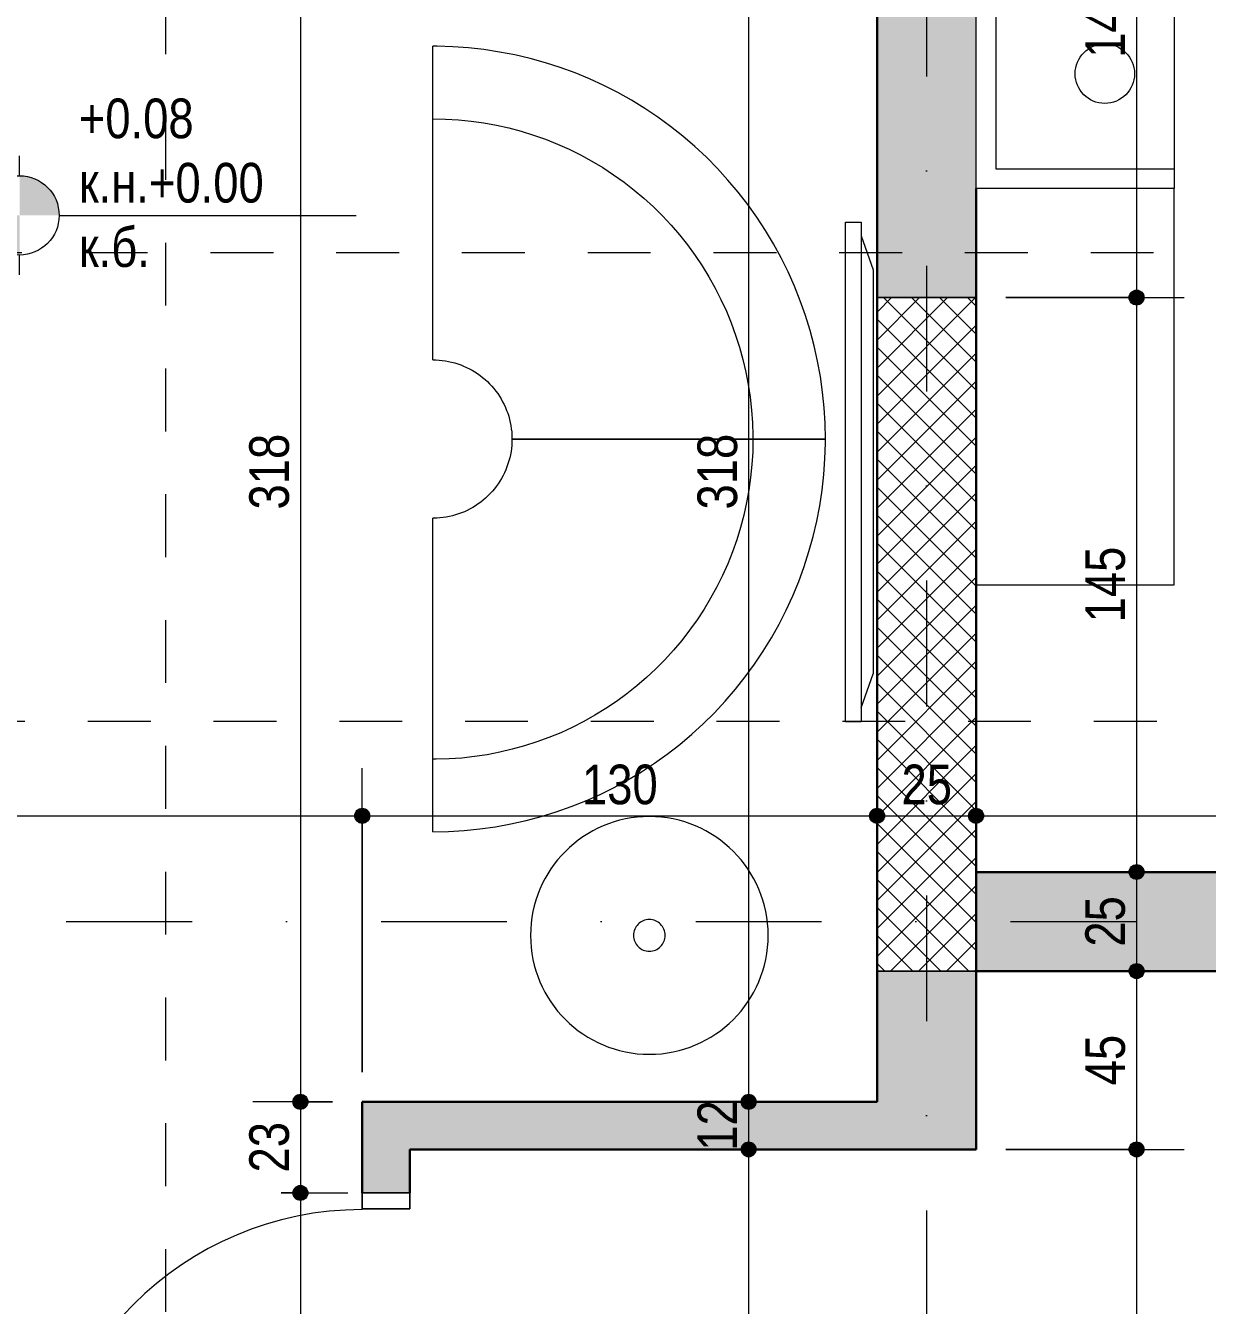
# Model space of a CAD drawing. Header units: centimetres. Extents: x -78 to 2022, y -1469 to 375.
# Drawn here: x 469.1 to 767.5, y -831 to -508 of the extents above; entities that cross this region are included whole.
import ezdxf

# ---------------------------------------------------------------- set-up
doc = ezdxf.new("R2010")
doc.units = ezdxf.units.CM
doc.linetypes.add('Dash', pattern=[31.75, 15.875, -15.875])
doc.linetypes.add('Dash dot', pattern=[79.375, 31.75, -23.8125, 0, -23.8125])
for name, color, linetype, lineweight in [('A-ANNO-DIMS', 7, 'Continuous', 9), ('A-ANNO-DIMS-50', 7, 'Continuous', 9), ('A-ANNO-NOTE', 7, 'Continuous', 9), ('A-DOOR', 7, 'Continuous', 9), ('A-DOOR-FRAM', 7, 'Continuous', 15), ('A-WALL', 7, 'Continuous', 9), ('A-WALL-PATT', 7, 'Continuous', 9), ('E-ELEC-EQPM', 7, 'Continuous', 9), ('G-ANNO-DIMS', 7, 'Continuous', 9), ('G-ANNO-SYMB', 7, 'Continuous', 9), ('I-FURN', 7, 'Continuous', 9), ('S-COLS', 7, 'Continuous', 9), ('S-GRID', 7, 'Continuous', 9)]:
    doc.layers.add(name, color=color, linetype=linetype, lineweight=lineweight)
doc.styles.add('Arial Narrow_3', font='ARIALN.TTF', dxfattribs={"height": 10})
doc.dimstyles.new('TEC_DIM', dxfattribs={"dimscale": 30.48, "dimtxt": 10.23431, "dimasz": 0.492126, "dimexe": 0.393701, "dimexo": 0.246063, "dimgap": 0, "dimtad": 1, "dimdec": 0, "dimzin": 0, "dimdsep": 46, "dimtxsty": 'Arial Narrow_3', "dimblk1": 'DOTSMALL', "dimblk2": 'DOTSMALL', "dimsah": 1, "dimcen": 0.09, "dimazin": 0, "dimtfac": 1, "dimtdec": 4, "dimtix": 1, "dimtmove": 0, "dimatfit": 3, "dimfxl": 0, "dimtvp": 1, "dimtolj": 1, "dimtzin": 0, "dimarcsym": 0})
doc.dimstyles.new('TEC_DIM_3', dxfattribs={"dimscale": 30.48, "dimtxt": 10.23431, "dimasz": 0.492126, "dimexe": 0.393701, "dimexo": 0.246063, "dimgap": 0, "dimtad": 1, "dimdec": 0, "dimzin": 0, "dimdsep": 46, "dimtxsty": 'Arial Narrow_3', "dimblk1": 'DOTSMALL', "dimblk2": 'DOTSMALL', "dimsah": 1, "dimcen": 0.09, "dimazin": 0, "dimtfac": 1, "dimtdec": 4, "dimtix": 1, "dimtmove": 0, "dimatfit": 3, "dimfxl": 0, "dimtvp": 1, "dimtolj": 1, "dimtzin": 0, "dimarcsym": 0})

# ---------------------------------------------------------------- blocks, each defined once
blk = doc.blocks.new('ШКАФ - ШКАФ-V1-НИВО 0')
at = {"layer": 'I-FURN'}
for p, q in [((50, 0), (-50, 0)), ((50, -50), (50, 0))]:
    blk.add_line(p, q, dxfattribs=at)
blk = doc.blocks.new('Fireplace - Type 1-2346596-НИВО 0')
at = {"layer": 'E-ELEC-EQPM'}
for p, q in [((-56.32, 62.5), (73.68, 62.5)), ((-56.32, 12.5), (-56.32, 62.5)), ((-51.32, 62.5), (-51.32, 17.5)), ((2.84, 62.5), (3.76, 63.42)), ((3.76, 62.72), (3.54, 62.5)), ((3.76, 63.42), (20.76, 63.42)), ((20.76, 62.72), (3.76, 62.72)), ((20.76, 63.42), (21.69, 62.5)), ((20.99, 62.5), (20.76, 62.72)), ((68.68, 17.5), (68.68, 62.5)), ((73.68, 62.5), (73.68, 12.5)), ((-51.32, 17.5), (68.68, 17.5)), ((73.68, 12.5), (-56.32, 12.5))]:
    blk.add_line(p, q, dxfattribs=at)
for centre, radius in [((8.68, 45), 10), ((-27.32, 45), 7.5), ((44.68, 45), 7.5), ((8.68, 45), 6.5)]:
    blk.add_circle(centre, radius, dxfattribs=at)
blk = doc.blocks.new('TV - 55 Zoll Wandmontage-2242996-НИВО 0')
at = {"layer": 'E-ELEC-EQPM'}
for p, q in [((-59.57, 7), (-51, 10)), ((-51, 10), (51, 10)), ((59.57, 7), (51, 10)), ((-63, 7), (63, 7)), ((-63, 3), (-63, 7)), ((63, 3), (63, 7)), ((63, 3), (-63, 3))]:
    blk.add_line(p, q, dxfattribs=at)
blk = doc.blocks.new('TEC_DOOR-INT - 90x200-2358335-НИВО 0')
at = {"layer": 'A-DOOR', "lineweight": 15}
for p, q in [((37, -6), (40.8, -6)), ((37, -87.6), (37, -6)), ((37, -6), (37, -87.6)), ((40.8, -6), (37, -6)), ((40.8, -6), (40.8, -87.6)), ((40.8, -87.6), (40.8, -6)), ((40.8, -87.6), (37, -87.6)), ((37, -87.6), (40.8, -87.6))]:
    blk.add_line(p, q, dxfattribs=at)
at = {"layer": 'A-DOOR'}
blk.add_arc((40.8, -6), 81.6, 180, 270, dxfattribs=at)
at = {"layer": 'A-DOOR-FRAM'}
for p, q in [((-45, -6), (-45, 6)), ((-45, 6), (-41, 6)), ((-41, 6), (-45, 6)), ((-45, 6), (-45, -6)), ((-41, 6), (-41, -6)), ((-41, -6), (-41, 6)), ((41, 6), (45, 6)), ((41, -6), (41, 6)), ((41, -6), (41, 6)), ((41, 6), (45, 6)), ((45, 6), (45, -6)), ((45, 6), (45, -6)), ((-41, -6), (-45, -6)), ((-45, -6), (-41, -6)), ((45, -6), (41, -6)), ((45, -6), (41, -6))]:
    blk.add_line(p, q, dxfattribs=at)
blk = doc.blocks.new('Sofa-19 Modul Innenbogen - Typ1-2317734-НИВО 0')
at = {"layer": 'I-FURN'}
for p, q in [((26.1, 83.53), (26.1, 81.99)), ((26.1, 81.99), (26.1, 81.21)), ((26.1, 81.21), (26.1, 77.72)), ((26.1, 77.72), (26.1, 65.56)), ((26.1, 65.56), (26.1, 65.28)), ((26.1, 65.29), (26.1, 62.28)), ((26.1, 62.28), (26.1, 7.58)), ((26.1, 7.58), (26.1, 4.4)), ((-71.49, -15.6), (-73.03, -15.6)), ((-70.71, -15.6), (-71.49, -15.6)), ((-67.22, -15.6), (-70.71, -15.6)), ((-55.06, -15.6), (-67.22, -15.6)), ((-54.78, -15.6), (-55.06, -15.6)), ((-51.78, -15.6), (-54.79, -15.6)), ((2.92, -15.6), (-51.78, -15.6)), ((6.1, -15.6), (2.92, -15.6))]:
    blk.add_line(p, q, dxfattribs=at)
at = {"layer": 'I-FURN', "flags": 128}
for points in [[(26.1, 83.54), (22.13, 83.46), (18.18, 83.22), (14.23, 82.82), (10.3, 82.27), (6.4, 81.56), (2.53, 80.69), (-1.3, 79.67), (-5.09, 78.5), (-8.82, 77.18), (-12.51, 75.71), (-16.13, 74.09), (-19.68, 72.33), (-23.16, 70.43), (-26.56, 68.39), (-29.88, 66.22), (-33.1, 63.92), (-36.24, 61.49), (-39.27, 58.93), (-42.2, 56.26), (-45.02, 53.47), (-47.72, 50.57), (-50.31, 47.57), (-52.77, 44.46), (-55.11, 41.26), (-57.32, 37.96), (-59.4, 34.59), (-61.33, 31.13), (-63.13, 27.59), (-64.79, 23.99), (-66.3, 20.32), (-67.66, 16.6), (-68.87, 12.83), (-69.93, 9), (-70.84, 5.14), (-71.59, 1.25), (-72.19, -2.67), (-72.63, -6.61), (-72.91, -10.56), (-73.03, -14.53), (-73.04, -15.6)], [(-54.74, -15.6), (-54.68, -12.36), (-54.49, -9.14), (-54.16, -5.92), (-53.71, -2.72), (-53.13, 0.46), (-52.43, 3.62), (-51.6, 6.74), (-50.64, 9.83), (-49.56, 12.88), (-48.36, 15.88), (-47.04, 18.84), (-45.61, 21.73), (-44.06, 24.57), (-42.4, 27.34), (-40.62, 30.05), (-38.75, 32.68), (-36.76, 35.24), (-34.68, 37.71), (-32.5, 40.1), (-30.23, 42.4), (-27.86, 44.6), (-25.41, 46.71), (-22.88, 48.72), (-20.27, 50.63), (-17.58, 52.43), (-14.83, 54.12), (-12.01, 55.7), (-9.12, 57.17), (-6.19, 58.52), (-3.2, 59.75), (-0.16, 60.86), (2.92, 61.85), (6.03, 62.72), (9.18, 63.46), (12.36, 64.07), (15.55, 64.55), (18.77, 64.91), (21.99, 65.14), (25.22, 65.24), (26.1, 65.24)], [(6.1, -15.6), (6.11, -14.8), (6.16, -14), (6.24, -13.2), (6.35, -12.41), (6.5, -11.62), (6.67, -10.84), (6.88, -10.07), (7.11, -9.31), (7.38, -8.55), (7.68, -7.81), (8, -7.08), (8.36, -6.36), (8.74, -5.66), (9.15, -4.97), (9.59, -4.3), (10.06, -3.65), (10.55, -3.02), (11.06, -2.41), (11.6, -1.82), (12.16, -1.25), (12.75, -0.7), (13.35, -0.18), (13.98, 0.31), (14.63, 0.79), (15.29, 1.23), (15.97, 1.65), (16.67, 2.04), (17.38, 2.4), (18.11, 2.74), (18.85, 3.04), (19.6, 3.32), (20.36, 3.56), (21.13, 3.78), (21.91, 3.96), (22.7, 4.11), (23.49, 4.23), (24.28, 4.32), (25.08, 4.38), (25.88, 4.4), (26.1, 4.4)]]:
    blk.add_lwpolyline(points, dxfattribs=at)
blk = doc.blocks.new('Sofa-19 Modul Innenbogen - Typ1-1674359-НИВО 0')
at = {"layer": 'I-FURN'}
for p, q in [((-73.03, 15.6), (-71.49, 15.6)), ((-71.49, 15.6), (-70.71, 15.6)), ((-70.71, 15.6), (-67.22, 15.6)), ((-67.22, 15.6), (-55.06, 15.6)), ((-55.06, 15.6), (-54.78, 15.6)), ((-54.79, 15.6), (-51.78, 15.6)), ((-51.78, 15.6), (2.92, 15.6)), ((2.92, 15.6), (6.1, 15.6)), ((26.1, -4.4), (26.1, -7.58)), ((26.1, -7.58), (26.1, -62.28)), ((26.1, -62.28), (26.1, -65.29)), ((26.1, -65.28), (26.1, -65.56)), ((26.1, -65.56), (26.1, -77.72)), ((26.1, -77.72), (26.1, -81.21)), ((26.1, -81.21), (26.1, -81.99)), ((26.1, -81.99), (26.1, -83.53))]:
    blk.add_line(p, q, dxfattribs=at)
at = {"layer": 'I-FURN', "flags": 128}
for points in [[(-73.04, 15.6), (-72.96, 11.63), (-72.72, 7.68), (-72.32, 3.73), (-71.77, -0.2), (-71.06, -4.1), (-70.19, -7.97), (-69.17, -11.8), (-68, -15.59), (-66.68, -19.32), (-65.21, -23.01), (-63.59, -26.63), (-61.83, -30.18), (-59.93, -33.66), (-57.89, -37.06), (-55.72, -40.38), (-53.42, -43.6), (-50.99, -46.74), (-48.43, -49.77), (-45.76, -52.7), (-42.97, -55.52), (-40.07, -58.22), (-37.07, -60.81), (-33.96, -63.27), (-30.76, -65.61), (-27.46, -67.82), (-24.09, -69.9), (-20.63, -71.83), (-17.09, -73.63), (-13.49, -75.29), (-9.82, -76.8), (-6.1, -78.16), (-2.33, -79.37), (1.5, -80.43), (5.36, -81.34), (9.25, -82.09), (13.17, -82.69), (17.11, -83.13), (21.06, -83.41), (25.03, -83.53), (26.1, -83.54)], [(26.1, -65.24), (22.86, -65.18), (19.64, -64.99), (16.42, -64.66), (13.22, -64.21), (10.04, -63.63), (6.88, -62.93), (3.76, -62.1), (0.67, -61.14), (-2.38, -60.06), (-5.38, -58.86), (-8.34, -57.54), (-11.23, -56.11), (-14.07, -54.56), (-16.84, -52.9), (-19.55, -51.12), (-22.18, -49.25), (-24.74, -47.26), (-27.21, -45.18), (-29.6, -43), (-31.9, -40.73), (-34.1, -38.36), (-36.21, -35.91), (-38.22, -33.38), (-40.13, -30.77), (-41.93, -28.08), (-43.62, -25.33), (-45.2, -22.51), (-46.67, -19.62), (-48.02, -16.69), (-49.25, -13.7), (-50.36, -10.66), (-51.35, -7.58), (-52.22, -4.47), (-52.96, -1.32), (-53.57, 1.86), (-54.05, 5.05), (-54.41, 8.27), (-54.64, 11.49), (-54.74, 14.72), (-54.74, 15.6)], [(26.1, -4.4), (25.3, -4.39), (24.5, -4.34), (23.7, -4.26), (22.91, -4.15), (22.12, -4), (21.34, -3.83), (20.57, -3.62), (19.81, -3.39), (19.05, -3.12), (18.31, -2.82), (17.58, -2.5), (16.86, -2.14), (16.16, -1.76), (15.47, -1.35), (14.8, -0.91), (14.15, -0.44), (13.52, 0.05), (12.91, 0.56), (12.32, 1.1), (11.75, 1.66), (11.2, 2.25), (10.68, 2.85), (10.19, 3.48), (9.71, 4.13), (9.27, 4.79), (8.85, 5.47), (8.46, 6.17), (8.1, 6.88), (7.76, 7.61), (7.46, 8.35), (7.18, 9.1), (6.94, 9.86), (6.72, 10.63), (6.54, 11.41), (6.39, 12.2), (6.27, 12.99), (6.18, 13.78), (6.12, 14.58), (6.1, 15.38), (6.1, 15.6)]]:
    blk.add_lwpolyline(points, dxfattribs=at)
blk = doc.blocks.new('Furniture_Table_Cafe - Furniture_Table_Cafe-1825741-НИВО 0')
at = {"layer": 'I-FURN'}
for start, end in [(360, 180), (0, 180), (180, 360), (180, 360)]:
    blk.add_arc((0, 0), 30, start, end, dxfattribs=at)
at = {"layer": 'I-FURN', "linetype": 'Dash'}
for start, end in [(0, 180), (180, 0)]:
    blk.add_arc((0, 0), 4, start, end, dxfattribs=at)
blk = doc.blocks.new('Spot Elevations - PLAN - PROJECT-149572-НИВО 0')
at = {"layer": 'A-ANNO-NOTE'}
h = blk.add_hatch(color=256, dxfattribs=at)
edge = h.paths.add_edge_path()
edge.add_line((0, 0), (0, 0.2))
edge.add_arc((0, 0), 0.2, 0, 90, ccw=False)
edge.add_line((0.2, 0), (0, 0))
h = blk.add_hatch(color=256, dxfattribs=at)
edge = h.paths.add_edge_path()
edge.add_line((0, 0), (0, -0.2))
edge.add_arc((0, 0), 0.2, 180, 270, ccw=False)
edge.add_line((-0.2, 0), (0, 0))
for p, q in [((0, 0.2), (0, 0.3)), ((-0.2, 0), (-0.3, 0)), ((0.2, 0), (1.7, 0)), ((0, -0.3), (0, -0.2))]:
    blk.add_line(p, q, dxfattribs=at)
blk.add_circle((0, 0), 0.2, dxfattribs=at)
blk = doc.blocks.new('DIMBLOCK34-НИВО 0')
at = {"layer": 'A-ANNO-DIMS-50', "transparency": 16777216}
h = blk.add_hatch(color=256, dxfattribs=at)
edge = h.paths.add_edge_path()
edge.add_arc((204.14, -1378.77), 1.88, 0, 360)
h = blk.add_hatch(color=256, dxfattribs=at)
edge = h.paths.add_edge_path()
edge.add_arc((1799.14, -1378.77), 1.88, 0, 360)
for p, q in [((1799.14, -769.09), (1799.14, -1390.77)), ((1799.14, -1378.77), (1799.14, -769.09)), ((204.14, -1264.09), (204.14, -1390.77)), ((204.14, -1378.77), (204.14, -1264.09)), ((204.14, -1378.77), (1799.14, -1378.77))]:
    blk.add_line(p, q, dxfattribs=at)
for centre in [(204.14, -1378.77), (1799.14, -1378.77)]:
    blk.add_circle(centre, 1.88, dxfattribs=at)
at = {"layer": 'A-ANNO-DIMS-50', "color": 0, "transparency": 16777216, "insert": (988.97, -1365.85), "char_height": 10, "width": 30.4105, "attachment_point": 1, "line_spacing_factor": 0.974696, "style": 'Arial Narrow_3'}
blk.add_mtext('1595', dxfattribs=at)
blk = doc.blocks.new('_DotSmall')
at = {"color": 0, "linetype": 'ByBlock', "const_width": 0.5}
blk.add_lwpolyline([(-0.0625, 0, 1), (0.0625, 0, 1)], format="xyb", close=True, dxfattribs=at)
blk = doc.blocks.new('DIMBLOCK103-НИВО 0')
at = {"layer": 'A-ANNO-DIMS-50', "transparency": 16777216}
h = blk.add_hatch(color=256, dxfattribs=at)
edge = h.paths.add_edge_path()
edge.add_arc((651.71, -461.59), 1.88, 0, 360)
h = blk.add_hatch(color=256, dxfattribs=at)
edge = h.paths.add_edge_path()
edge.add_arc((651.71, -779.59), 1.88, 0, 360)
for p, q in [((661.64, -461.59), (639.71, -461.59)), ((651.71, -461.59), (651.71, -779.59)), ((651.71, -461.59), (661.64, -461.59)), ((646.86, -779.59), (663.71, -779.59)), ((651.71, -779.59), (646.86, -779.59))]:
    blk.add_line(p, q, dxfattribs=at)
for centre in [(651.71, -461.59), (651.71, -779.59)]:
    blk.add_circle(centre, 1.88, dxfattribs=at)
at = {"layer": 'A-ANNO-DIMS-50', "color": 0, "transparency": 16777216, "insert": (638.79, -630.09), "char_height": 10, "width": 22.8079, "attachment_point": 1, "rotation": 90, "line_spacing_factor": 0.974696, "style": 'Arial Narrow_3'}
blk.add_mtext('318', dxfattribs=at)
blk = doc.blocks.new('DIMBLOCK104-НИВО 0')
at = {"layer": 'A-ANNO-DIMS-50', "transparency": 16777216}
h = blk.add_hatch(color=256, dxfattribs=at)
edge = h.paths.add_edge_path()
edge.add_arc((651.71, -779.59), 1.88, 0, 360)
h = blk.add_hatch(color=256, dxfattribs=at)
edge = h.paths.add_edge_path()
edge.add_arc((651.71, -791.59), 1.88, 0, 360)
for p, q in [((646.86, -779.59), (663.71, -779.59)), ((651.71, -779.59), (646.86, -779.59)), ((651.71, -779.59), (651.71, -791.59)), ((646.86, -791.59), (663.71, -791.59)), ((651.71, -791.59), (646.86, -791.59))]:
    blk.add_line(p, q, dxfattribs=at)
for centre in [(651.71, -779.59), (651.71, -791.59)]:
    blk.add_circle(centre, 1.88, dxfattribs=at)
at = {"layer": 'A-ANNO-DIMS-50', "color": 0, "transparency": 16777216, "insert": (638.79, -791.92), "char_height": 10, "width": 15.2053, "attachment_point": 1, "rotation": 90, "line_spacing_factor": 0.974696, "style": 'Arial Narrow_3'}
blk.add_mtext('12', dxfattribs=at)
blk = doc.blocks.new('DIMBLOCK105-НИВО 0')
at = {"layer": 'A-ANNO-DIMS-50', "transparency": 16777216}
h = blk.add_hatch(color=256, dxfattribs=at)
edge = h.paths.add_edge_path()
edge.add_arc((651.71, -791.59), 1.88, 0, 360)
h = blk.add_hatch(color=256, dxfattribs=at)
edge = h.paths.add_edge_path()
edge.add_arc((651.71, -901.59), 1.88, 0, 360)
for p, q in [((646.86, -791.59), (663.71, -791.59)), ((651.71, -791.59), (646.86, -791.59)), ((651.71, -791.59), (651.71, -901.59)), ((646.86, -901.59), (663.71, -901.59)), ((651.71, -901.59), (646.86, -901.59))]:
    blk.add_line(p, q, dxfattribs=at)
for centre in [(651.71, -791.59), (651.71, -901.59)]:
    blk.add_circle(centre, 1.88, dxfattribs=at)
at = {"layer": 'A-ANNO-DIMS-50', "color": 0, "transparency": 16777216, "insert": (638.79, -856.09), "char_height": 10, "width": 22.8079, "attachment_point": 1, "rotation": 90, "line_spacing_factor": 0.974696, "style": 'Arial Narrow_3'}
blk.add_mtext('110', dxfattribs=at)
blk = doc.blocks.new('DIMBLOCK114-НИВО 0')
at = {"layer": 'A-ANNO-DIMS-50', "transparency": 16777216}
h = blk.add_hatch(color=256, dxfattribs=at)
edge = h.paths.add_edge_path()
edge.add_arc((538.55, -461.59), 1.88, 0, 360)
h = blk.add_hatch(color=256, dxfattribs=at)
edge = h.paths.add_edge_path()
edge.add_arc((538.55, -779.59), 1.88, 0, 360)
for p, q in [((533.7, -461.59), (550.55, -461.59)), ((538.55, -461.59), (533.7, -461.59)), ((538.55, -461.59), (538.55, -779.59)), ((546.64, -779.59), (526.55, -779.59)), ((538.55, -779.59), (546.64, -779.59))]:
    blk.add_line(p, q, dxfattribs=at)
for centre in [(538.55, -461.59), (538.55, -779.59)]:
    blk.add_circle(centre, 1.88, dxfattribs=at)
at = {"layer": 'A-ANNO-DIMS-50', "color": 0, "transparency": 16777216, "insert": (525.63, -630.09), "char_height": 10, "width": 22.8079, "attachment_point": 1, "rotation": 90, "line_spacing_factor": 0.974696, "style": 'Arial Narrow_3'}
blk.add_mtext('318', dxfattribs=at)
blk = doc.blocks.new('DIMBLOCK115-НИВО 0')
at = {"layer": 'A-ANNO-DIMS-50', "transparency": 16777216}
h = blk.add_hatch(color=256, dxfattribs=at)
edge = h.paths.add_edge_path()
edge.add_arc((538.55, -779.59), 1.88, 0, 360)
h = blk.add_hatch(color=256, dxfattribs=at)
edge = h.paths.add_edge_path()
edge.add_arc((538.55, -802.59), 1.88, 0, 360)
for p, q in [((546.64, -779.59), (526.55, -779.59)), ((538.55, -779.59), (538.55, -802.59)), ((538.55, -779.59), (546.64, -779.59)), ((533.7, -802.59), (550.55, -802.59)), ((538.55, -802.59), (533.7, -802.59))]:
    blk.add_line(p, q, dxfattribs=at)
for centre in [(538.55, -779.59), (538.55, -802.59)]:
    blk.add_circle(centre, 1.88, dxfattribs=at)
at = {"layer": 'A-ANNO-DIMS-50', "color": 0, "transparency": 16777216, "insert": (525.63, -797.42), "char_height": 10, "width": 15.2053, "attachment_point": 1, "rotation": 90, "line_spacing_factor": 0.974696, "style": 'Arial Narrow_3'}
blk.add_mtext('23', dxfattribs=at)
blk = doc.blocks.new('DIMBLOCK116-НИВО 0')
at = {"layer": 'A-ANNO-DIMS-50', "transparency": 16777216}
h = blk.add_hatch(color=256, dxfattribs=at)
edge = h.paths.add_edge_path()
edge.add_arc((538.55, -802.59), 1.88, 0, 360)
h = blk.add_hatch(color=256, dxfattribs=at)
edge = h.paths.add_edge_path()
edge.add_arc((538.55, -892.59), 1.88, 0, 360)
for p, q in [((533.7, -802.59), (550.55, -802.59)), ((538.55, -802.59), (533.7, -802.59)), ((538.55, -802.59), (538.55, -892.59)), ((533.7, -892.59), (550.55, -892.59)), ((538.55, -892.59), (533.7, -892.59))]:
    blk.add_line(p, q, dxfattribs=at)
for centre in [(538.55, -802.59), (538.55, -892.59)]:
    blk.add_circle(centre, 1.88, dxfattribs=at)
at = {"layer": 'A-ANNO-DIMS-50', "color": 0, "transparency": 16777216, "insert": (525.63, -853.92), "char_height": 10, "width": 15.2053, "attachment_point": 1, "rotation": 90, "line_spacing_factor": 0.974696, "style": 'Arial Narrow_3'}
blk.add_mtext('90', dxfattribs=at)
blk = doc.blocks.new('DIMBLOCK223-НИВО 0')
at = {"layer": 'A-ANNO-DIMS-50', "transparency": 16777216}
h = blk.add_hatch(color=256, dxfattribs=at)
edge = h.paths.add_edge_path()
edge.add_arc((749.65, -436.59), 1.88, 0, 360)
h = blk.add_hatch(color=256, dxfattribs=at)
edge = h.paths.add_edge_path()
edge.add_arc((749.65, -576.59), 1.88, 0, 360)
for p, q in [((716.64, -436.59), (761.65, -436.59)), ((749.65, -436.59), (716.64, -436.59)), ((749.65, -436.59), (749.65, -576.59)), ((716.64, -576.59), (761.65, -576.59)), ((749.65, -576.59), (716.64, -576.59))]:
    blk.add_line(p, q, dxfattribs=at)
for centre in [(749.65, -436.59), (749.65, -576.59)]:
    blk.add_circle(centre, 1.88, dxfattribs=at)
at = {"layer": 'A-ANNO-DIMS-50', "color": 0, "transparency": 16777216, "insert": (736.72, -516.09), "char_height": 10, "width": 22.8079, "attachment_point": 1, "rotation": 90, "line_spacing_factor": 0.974696, "style": 'Arial Narrow_3'}
blk.add_mtext('140', dxfattribs=at)
blk = doc.blocks.new('DIMBLOCK224-НИВО 0')
at = {"layer": 'A-ANNO-DIMS-50', "transparency": 16777216}
h = blk.add_hatch(color=256, dxfattribs=at)
edge = h.paths.add_edge_path()
edge.add_arc((749.65, -576.59), 1.88, 0, 360)
h = blk.add_hatch(color=256, dxfattribs=at)
edge = h.paths.add_edge_path()
edge.add_arc((749.65, -721.59), 1.88, 0, 360)
for p, q in [((716.64, -576.59), (761.65, -576.59)), ((749.65, -576.59), (716.64, -576.59)), ((749.65, -576.59), (749.65, -721.59)), ((744.8, -721.59), (761.65, -721.59)), ((749.65, -721.59), (744.8, -721.59))]:
    blk.add_line(p, q, dxfattribs=at)
for centre in [(749.65, -576.59), (749.65, -721.59)]:
    blk.add_circle(centre, 1.88, dxfattribs=at)
at = {"layer": 'A-ANNO-DIMS-50', "color": 0, "transparency": 16777216, "insert": (736.72, -658.59), "char_height": 10, "width": 22.8079, "attachment_point": 1, "rotation": 90, "line_spacing_factor": 0.974696, "style": 'Arial Narrow_3'}
blk.add_mtext('145', dxfattribs=at)
blk = doc.blocks.new('DIMBLOCK225-НИВО 0')
at = {"layer": 'A-ANNO-DIMS-50', "transparency": 16777216}
h = blk.add_hatch(color=256, dxfattribs=at)
edge = h.paths.add_edge_path()
edge.add_arc((749.65, -721.59), 1.88, 0, 360)
h = blk.add_hatch(color=256, dxfattribs=at)
edge = h.paths.add_edge_path()
edge.add_arc((749.65, -746.59), 1.88, 0, 360)
for p, q in [((744.8, -721.59), (761.65, -721.59)), ((749.65, -721.59), (744.8, -721.59)), ((749.65, -721.59), (749.65, -746.59)), ((744.8, -746.59), (761.65, -746.59)), ((749.65, -746.59), (744.8, -746.59))]:
    blk.add_line(p, q, dxfattribs=at)
for centre in [(749.65, -721.59), (749.65, -746.59)]:
    blk.add_circle(centre, 1.88, dxfattribs=at)
at = {"layer": 'A-ANNO-DIMS-50', "color": 0, "transparency": 16777216, "insert": (736.72, -740.42), "char_height": 10, "width": 15.2053, "attachment_point": 1, "rotation": 90, "line_spacing_factor": 0.974696, "style": 'Arial Narrow_3'}
blk.add_mtext('25', dxfattribs=at)
blk = doc.blocks.new('DIMBLOCK226-НИВО 0')
at = {"layer": 'A-ANNO-DIMS-50', "transparency": 16777216}
h = blk.add_hatch(color=256, dxfattribs=at)
edge = h.paths.add_edge_path()
edge.add_arc((749.65, -746.59), 1.88, 0, 360)
h = blk.add_hatch(color=256, dxfattribs=at)
edge = h.paths.add_edge_path()
edge.add_arc((749.65, -791.59), 1.88, 0, 360)
for p, q in [((744.8, -746.59), (761.65, -746.59)), ((749.65, -746.59), (744.8, -746.59)), ((749.65, -746.59), (749.65, -791.59)), ((716.64, -791.59), (761.65, -791.59)), ((749.65, -791.59), (716.64, -791.59))]:
    blk.add_line(p, q, dxfattribs=at)
for centre in [(749.65, -746.59), (749.65, -791.59)]:
    blk.add_circle(centre, 1.88, dxfattribs=at)
at = {"layer": 'A-ANNO-DIMS-50', "color": 0, "transparency": 16777216, "insert": (736.72, -775.42), "char_height": 10, "width": 15.2053, "attachment_point": 1, "rotation": 90, "line_spacing_factor": 0.974696, "style": 'Arial Narrow_3'}
blk.add_mtext('45', dxfattribs=at)
blk = doc.blocks.new('DIMBLOCK227-НИВО 0')
at = {"layer": 'A-ANNO-DIMS-50', "transparency": 16777216}
h = blk.add_hatch(color=256, dxfattribs=at)
edge = h.paths.add_edge_path()
edge.add_arc((749.65, -791.59), 1.88, 0, 360)
h = blk.add_hatch(color=256, dxfattribs=at)
edge = h.paths.add_edge_path()
edge.add_arc((749.65, -901.59), 1.88, 0, 360)
for p, q in [((716.64, -791.59), (761.65, -791.59)), ((749.65, -791.59), (716.64, -791.59)), ((749.65, -791.59), (749.65, -901.59)), ((716.64, -901.59), (761.65, -901.59)), ((749.65, -901.59), (716.64, -901.59))]:
    blk.add_line(p, q, dxfattribs=at)
for centre in [(749.65, -791.59), (749.65, -901.59)]:
    blk.add_circle(centre, 1.88, dxfattribs=at)
at = {"layer": 'A-ANNO-DIMS-50', "color": 0, "transparency": 16777216, "insert": (736.72, -856.09), "char_height": 10, "width": 22.8079, "attachment_point": 1, "rotation": 90, "line_spacing_factor": 0.974696, "style": 'Arial Narrow_3'}
blk.add_mtext('110', dxfattribs=at)
blk = doc.blocks.new('DIMBLOCK262-НИВО 0')
at = {"layer": 'A-ANNO-DIMS-50', "transparency": 16777216}
h = blk.add_hatch(color=256, dxfattribs=at)
edge = h.paths.add_edge_path()
edge.add_arc((249.14, -707.4), 1.88, 0, 360)
h = blk.add_hatch(color=256, dxfattribs=at)
edge = h.paths.add_edge_path()
edge.add_arc((554.14, -707.4), 1.88, 0, 360)
for p, q in [((249.14, -712.25), (249.14, -695.4)), ((554.14, -772.09), (554.14, -695.4)), ((249.14, -707.4), (554.14, -707.4)), ((249.14, -707.4), (249.14, -712.25)), ((554.14, -707.4), (554.14, -772.09))]:
    blk.add_line(p, q, dxfattribs=at)
for centre in [(249.14, -707.4), (554.14, -707.4)]:
    blk.add_circle(centre, 1.88, dxfattribs=at)
at = {"layer": 'A-ANNO-DIMS-50', "color": 0, "transparency": 16777216, "insert": (392.14, -694.48), "char_height": 10, "width": 22.8079, "attachment_point": 1, "line_spacing_factor": 0.974696, "style": 'Arial Narrow_3'}
blk.add_mtext('305', dxfattribs=at)
blk = doc.blocks.new('DIMBLOCK263-НИВО 0')
at = {"layer": 'A-ANNO-DIMS-50', "transparency": 16777216}
h = blk.add_hatch(color=256, dxfattribs=at)
edge = h.paths.add_edge_path()
edge.add_arc((554.14, -707.4), 1.88, 0, 360)
h = blk.add_hatch(color=256, dxfattribs=at)
edge = h.paths.add_edge_path()
edge.add_arc((684.14, -707.4), 1.88, 0, 360)
for p, q in [((554.14, -772.09), (554.14, -695.4)), ((684.14, -712.25), (684.14, -695.4)), ((554.14, -707.4), (684.14, -707.4)), ((554.14, -707.4), (554.14, -772.09)), ((684.14, -707.4), (684.14, -712.25))]:
    blk.add_line(p, q, dxfattribs=at)
for centre in [(554.14, -707.4), (684.14, -707.4)]:
    blk.add_circle(centre, 1.88, dxfattribs=at)
at = {"layer": 'A-ANNO-DIMS-50', "color": 0, "transparency": 16777216, "insert": (609.64, -694.48), "char_height": 10, "width": 22.8079, "attachment_point": 1, "line_spacing_factor": 0.974696, "style": 'Arial Narrow_3'}
blk.add_mtext('130', dxfattribs=at)
blk = doc.blocks.new('DIMBLOCK264-НИВО 0')
at = {"layer": 'A-ANNO-DIMS-50', "transparency": 16777216}
h = blk.add_hatch(color=256, dxfattribs=at)
edge = h.paths.add_edge_path()
edge.add_arc((684.14, -707.4), 1.88, 0, 360)
h = blk.add_hatch(color=256, dxfattribs=at)
edge = h.paths.add_edge_path()
edge.add_arc((709.14, -707.4), 1.88, 0, 360)
for p, q in [((684.14, -712.25), (684.14, -695.4)), ((709.14, -712.25), (709.14, -695.4)), ((684.14, -707.4), (709.14, -707.4)), ((684.14, -707.4), (684.14, -712.25)), ((709.14, -707.4), (709.14, -712.25))]:
    blk.add_line(p, q, dxfattribs=at)
for centre in [(684.14, -707.4), (709.14, -707.4)]:
    blk.add_circle(centre, 1.88, dxfattribs=at)
at = {"layer": 'A-ANNO-DIMS-50', "color": 0, "transparency": 16777216, "insert": (690.31, -694.48), "char_height": 10, "width": 15.2053, "attachment_point": 1, "line_spacing_factor": 0.974696, "style": 'Arial Narrow_3'}
blk.add_mtext('25', dxfattribs=at)
blk = doc.blocks.new('DIMBLOCK265-НИВО 0')
at = {"layer": 'A-ANNO-DIMS-50', "transparency": 16777216}
h = blk.add_hatch(color=256, dxfattribs=at)
edge = h.paths.add_edge_path()
edge.add_arc((709.14, -707.4), 1.88, 0, 360)
h = blk.add_hatch(color=256, dxfattribs=at)
edge = h.paths.add_edge_path()
edge.add_arc((919.14, -707.4), 1.88, 0, 360)
for p, q in [((709.14, -712.25), (709.14, -695.4)), ((919.14, -714.09), (919.14, -695.4)), ((709.14, -707.4), (919.14, -707.4)), ((709.14, -707.4), (709.14, -712.25)), ((919.14, -707.4), (919.14, -714.09))]:
    blk.add_line(p, q, dxfattribs=at)
for centre in [(709.14, -707.4), (919.14, -707.4)]:
    blk.add_circle(centre, 1.88, dxfattribs=at)
at = {"layer": 'A-ANNO-DIMS-50', "color": 0, "transparency": 16777216, "insert": (804.64, -694.48), "char_height": 10, "width": 22.8079, "attachment_point": 1, "line_spacing_factor": 0.974696, "style": 'Arial Narrow_3'}
blk.add_mtext('210', dxfattribs=at)

msp = doc.modelspace()

# ---------------------------------------------------------------- hatches: boundary and pattern name
at = {"layer": 'A-WALL-PATT', "true_color": 0x808080}
h = msp.add_hatch(color=8, dxfattribs=at)
h.paths.add_polyline_path([(684.14, -791.59), (709.14, -791.59), (709.14, -746.59), (684.14, -746.59), (684.14, -779.59)])
h.paths.add_polyline_path([(684.14, -576.59), (709.14, -576.59), (709.14, -461.59), (684.14, -461.59), (684.14, -531.3)])
for points in [[(969.14, -746.59), (969.14, -721.59), (709.14, -721.59), (709.14, -746.59), (840.6, -746.59)], [(554.14, -791.59), (684.14, -791.59), (684.14, -779.59), (554.14, -779.59)]]:
    msp.add_hatch(color=8, dxfattribs=at).paths.add_polyline_path(points)
h = msp.add_hatch(color=8, dxfattribs=at)
h.paths.add_polyline_path([(566.14, -901.59), (566.14, -892.59), (554.14, -892.59), (554.14, -901.59)])
h.paths.add_polyline_path([(566.14, -802.59), (566.14, -791.59), (554.14, -791.59), (554.14, -802.59)])
at = {"layer": 'S-COLS'}
h = msp.add_hatch(dxfattribs=at)
h.set_pattern_fill('FP1_5', color=256, style=0, pattern_type=2)
h.set_pattern_definition([(45, (-1006328.728, 860384.997), (-3.535533906, 3.535533906), []), (135, (-1006328.728, 860384.997), (-3.535533906, -3.535533906), [])])
h.paths.add_polyline_path([(709.14, -746.59), (709.14, -576.59), (684.14, -576.59), (684.14, -746.59)])

# ---------------------------------------------------------------- linework, layer by layer
at = {"layer": 'A-WALL', "lineweight": 30}
for p, q in [((684.14, -461.59), (684.14, -576.59)), ((709.14, -576.59), (709.14, -549.09)), ((969.14, -721.59), (709.14, -721.59)), ((709.14, -791.59), (709.14, -721.59)), ((684.14, -746.59), (684.14, -779.59)), ((709.14, -746.59), (969.14, -746.59)), ((684.14, -779.59), (554.14, -779.59)), ((554.14, -779.59), (554.14, -802.59)), ((566.14, -791.59), (709.14, -791.59)), ((566.14, -802.59), (566.14, -791.59))]:
    msp.add_line(p, q, dxfattribs=at)
at = {"layer": 'A-WALL'}
for p, q in [((684.14, -576.59), (709.14, -576.59)), ((709.14, -746.59), (684.14, -746.59))]:
    msp.add_line(p, q, dxfattribs=at)
at = {"layer": 'G-ANNO-SYMB', "linetype": 'Dash', "lineweight": 18}
for p, q in [((504.45, 294.5), (504.45, -1451.1)), ((-55.67, -565.23), (1990.84, -565.23)), ((-54.88, -683.55), (1994.57, -683.55))]:
    msp.add_line(p, q, dxfattribs=at)
at = {"layer": 'S-COLS', "lineweight": 30}
for p, q in [((684.14, -576.59), (684.14, -746.59)), ((709.14, -746.59), (709.14, -576.59))]:
    msp.add_line(p, q, dxfattribs=at)
at = {"layer": 'S-COLS'}
for p, q in [((709.14, -576.59), (684.14, -576.59)), ((684.14, -746.59), (709.14, -746.59))]:
    msp.add_line(p, q, dxfattribs=at)
at = {"layer": 'S-GRID', "color": 1, "linetype": 'Dash dot', "lineweight": 18, "true_color": 0xff0000}
for p, q in [((696.64, 146.72), (696.64, -1310.92)), ((82.05, -734.09), (1840.98, -734.09))]:
    msp.add_line(p, q, dxfattribs=at)

# ---------------------------------------------------------------- block references
at = {"layer": 'A-DOOR', "rotation": 269.9999999999999}
msp.add_blockref('TEC_DOOR-INT - 90x200-2358335-НИВО 0', (560.14, -847.59), dxfattribs=at)
at = {"layer": 'E-ELEC-EQPM'}
for name, p, rotation in [('Fireplace - Type 1-2346596-НИВО 0', (696.64, -475.41), 269.9999999999999), ('TV - 55 Zoll Wandmontage-2242996-НИВО 0', (673.14, -620.59), 269.9999999999983)]:
    msp.add_blockref(name, p, dxfattribs=dict(at, rotation=rotation))
at = {"layer": 'G-ANNO-DIMS', "xscale": 49.99999999999998, "yscale": 49.99999999999998, "zscale": 49.99999999999998}
msp.add_blockref('Spot Elevations - PLAN - PROJECT-149572-НИВО 0', (467.61, -555.86), dxfattribs=at)
at = {"layer": 'I-FURN'}
for name, p, rotation in [('Sofa-19 Modul Innenbogen - Typ1-1674359-НИВО 0', (598.06, -596.71), 180), ('ШКАФ - ШКАФ-V1-НИВО 0', (759.14, -599.09), 269.9999999999997), ('Sofa-19 Modul Innenbogen - Typ1-2317734-НИВО 0', (598.06, -627.9), 180)]:
    msp.add_blockref(name, p, dxfattribs=dict(at, rotation=rotation))
msp.add_blockref('Furniture_Table_Cafe - Furniture_Table_Cafe-1825741-НИВО 0', (626.64, -737.59), dxfattribs=at)

# ---------------------------------------------------------------- texts
at = {"layer": 'G-ANNO-DIMS', "insert": (482.59, -526.37), "char_height": 10, "width": 60.0512, "attachment_point": 1, "line_spacing_factor": 0.974696, "style": 'Arial Narrow_3'}
msp.add_mtext('+0.08 к.н.+0.00 к.б.', dxfattribs=at)

# ---------------------------------------------------------------- dimensions: what is measured, and where the dimension line sits
at = {"layer": 'A-ANNO-DIMS'}
for base, p1, p2, override, picture, middle in [((749.65, -576.59), (709.14, -436.59), (709.14, -576.59), {"dimpost": '<>', "dimfxl": 140}, 'DIMBLOCK223-НИВО 0', (744.54, -506.59)), ((538.55, -779.59), (541.2, -461.59), (554.14, -779.59), {"dimpost": '<>', "dimfxl": 318.263105}, 'DIMBLOCK114-НИВО 0', (533.45, -620.59)), ((651.71, -779.59), (669.14, -461.59), (654.36, -779.59), {"dimpost": '<>', "dimfxl": 318.343341}, 'DIMBLOCK103-НИВО 0', (646.6, -620.59)), ((749.65, -721.59), (709.14, -576.59), (752.3, -721.59), {"dimpost": '<>', "dimfxl": 151.285997}, 'DIMBLOCK224-НИВО 0', (744.54, -649.09)), ((749.65, -746.59), (752.3, -721.59), (752.3, -746.59), {"dimpost": '<>', "dimfxl": 25}, 'DIMBLOCK225-НИВО 0', (744.54, -734.09)), ((749.65, -791.59), (752.3, -746.59), (709.14, -791.59), {"dimpost": '<>', "dimfxl": 62.349442}, 'DIMBLOCK226-НИВО 0', (744.56, -769.09)), ((538.55, -802.59), (554.14, -779.59), (541.2, -802.59), {"dimpost": '<>', "dimfxl": 26.389468}, 'DIMBLOCK115-НИВО 0', (533.45, -791.09)), ((651.71, -791.59), (654.36, -779.59), (654.36, -791.59), {"dimpost": '<>', "dimfxl": 12}, 'DIMBLOCK104-НИВО 0', (646.69, -785.59)), ((651.71, -901.59), (654.36, -791.59), (654.36, -901.59), {"dimpost": '<>', "dimfxl": 110}, 'DIMBLOCK105-НИВО 0', (646.6, -846.59)), ((749.65, -901.59), (709.14, -791.59), (709.14, -901.59), {"dimpost": '<>', "dimfxl": 110}, 'DIMBLOCK227-НИВО 0', (744.54, -846.59)), ((538.55, -892.59), (541.2, -802.59), (541.2, -892.59), {"dimpost": '<>', "dimfxl": 90}, 'DIMBLOCK116-НИВО 0', (533.45, -847.59))]:
    dim = msp.add_linear_dim(base=base, p1=p1, p2=p2, angle=90, dimstyle='TEC_DIM', override=override, dxfattribs=at)
    dim.commit()
    dim.dimension.update_dxf_attribs({"geometry": picture, "text_midpoint": middle})
for base, p1, p2, dimstyle, override, picture, middle in [((554.14, -707.4), (249.14, -704.75), (554.14, -779.59), 'TEC_DIM_3', {"dimpost": '<>', "dimfxl": 314.046334}, 'DIMBLOCK262-НИВО 0', (401.64, -702.3)), ((684.14, -707.4), (554.14, -779.59), (684.14, -704.75), 'TEC_DIM_3', {"dimpost": '<>', "dimfxl": 150.000334}, 'DIMBLOCK263-НИВО 0', (619.14, -702.3)), ((709.14, -707.4), (684.14, -704.75), (709.14, -704.75), 'TEC_DIM_3', {"dimpost": '<>', "dimfxl": 25}, 'DIMBLOCK264-НИВО 0', (696.64, -702.3)), ((919.14, -707.4), (709.14, -704.75), (919.14, -721.59), 'TEC_DIM_3', {"dimpost": '<>', "dimfxl": 210.673628}, 'DIMBLOCK265-НИВО 0', (814.14, -702.3)), ((1799.14, -1378.77), (204.14, -1256.59), (1799.14, -761.59), 'TEC_DIM', {"dimpost": '<>', "dimfxl": 1670.04491}, 'DIMBLOCK34-НИВО 0', (1001.64, -1373.67))]:
    dim = msp.add_linear_dim(base=base, p1=p1, p2=p2, dimstyle=dimstyle, override=override, dxfattribs=at)
    dim.commit()
    dim.dimension.update_dxf_attribs({"geometry": picture, "text_midpoint": middle})

doc.saveas('drawing.dxf')
